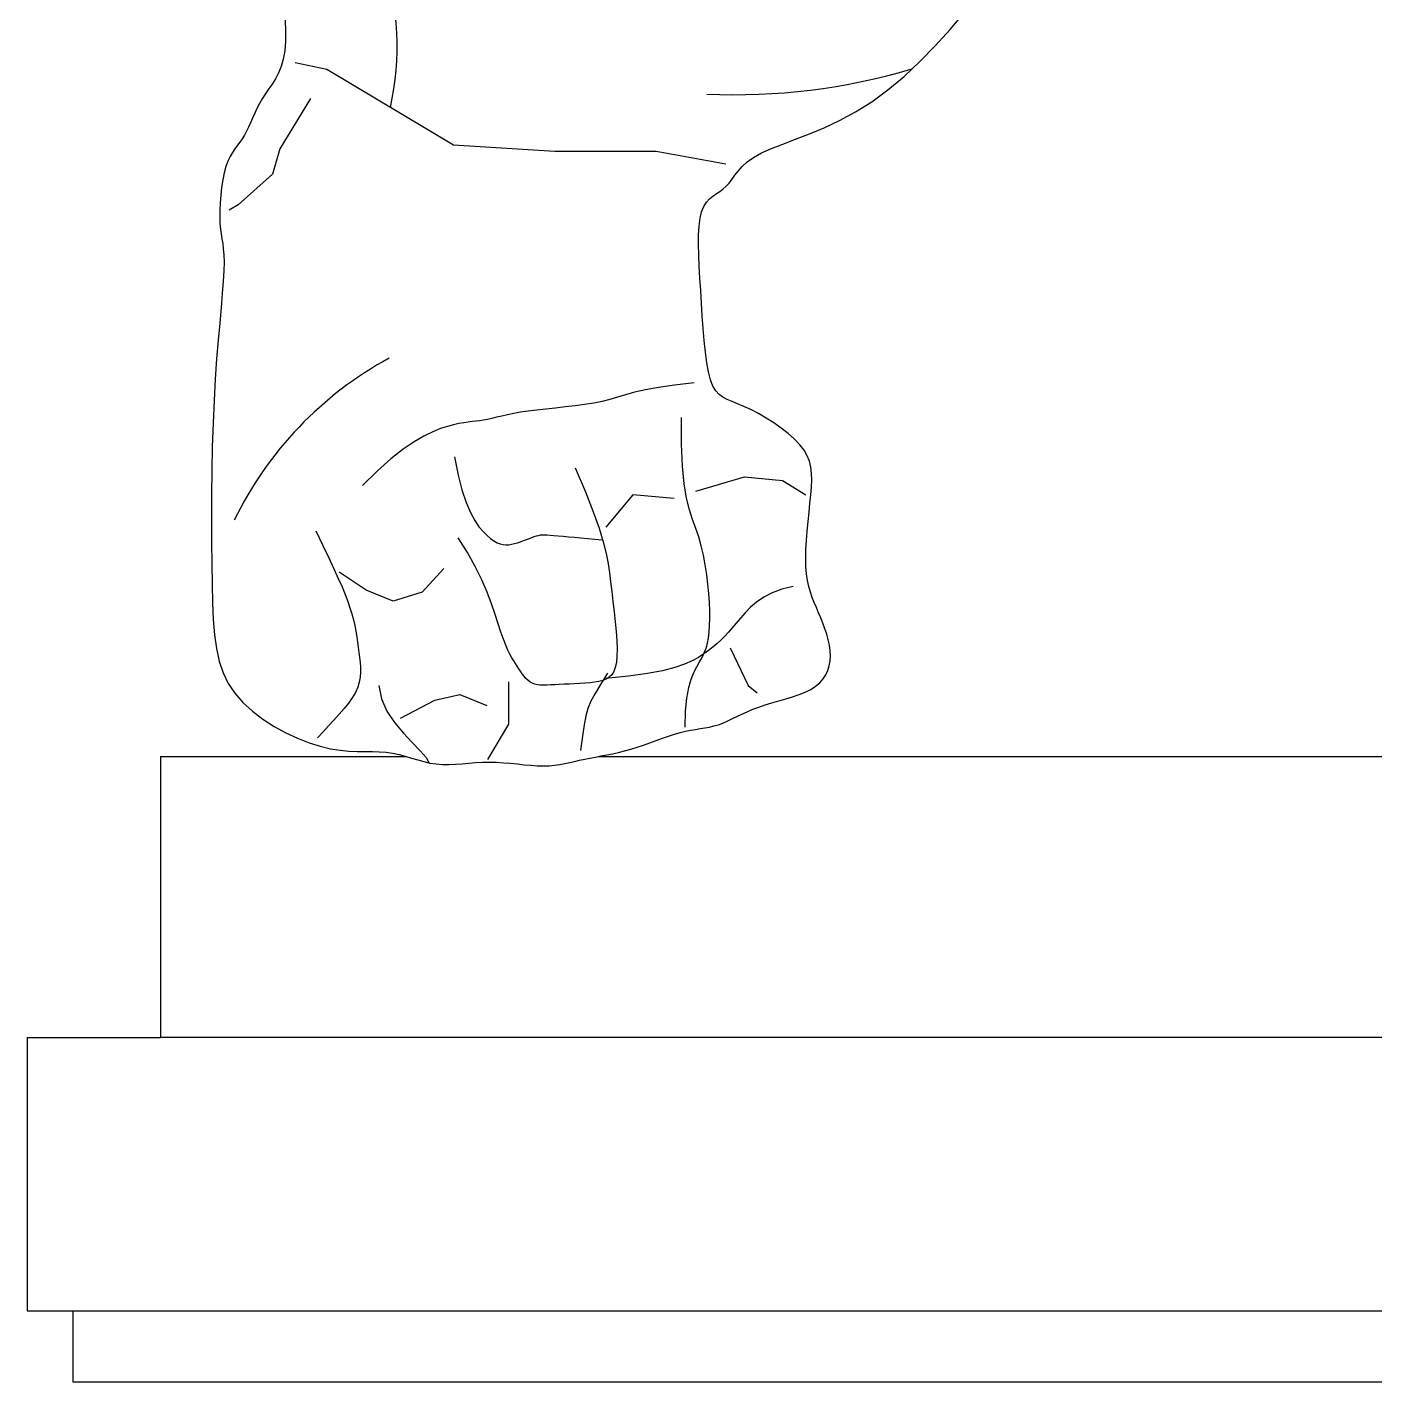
# Model space of a CAD drawing. Extents: x 477 to 1072, y 2734 to 3432.
# Drawn here: x 476.9 to 710.2, y 2734.3 to 2968.8 of the extents above; entities that cross this region are included whole.
import ezdxf

# ---------------------------------------------------------------- set-up
doc = ezdxf.new("R2010")
doc.units = 0
doc.header["$LTSCALE"] = 10
doc.header["$MEASUREMENT"] = 0
for name, color, linetype in [('3', 3, 'CONTINUOUS'), ('4', 4, 'CONTINUOUS'), ('7', 7, 'CONTINUOUS')]:
    doc.layers.add(name, color=color, linetype=linetype)

msp = doc.modelspace()

# ---------------------------------------------------------------- linework, layer by layer
at = {"layer": '3'}
for points in [[(525.89, 2956.45), (520.59, 2947.72), (519.34, 2943.36), (513.41, 2938.07), (511.85, 2937.13)], [(592.63, 2888.49), (601.05, 2890.98), (607.6, 2890.36), (611.65, 2887.86)], [(588.88, 2887.24), (581.71, 2887.86), (577.03, 2882.26)], [(548.97, 2875.09), (545.22, 2871.04), (540.23, 2869.48), (535.56, 2871.35), (530.88, 2874.47)], [(609.47, 2871.97), (607.51, 2871.53), (605.83, 2870.91), (604.38, 2870.16), (603.15, 2869.31), (602.09, 2868.4), (601.17, 2867.46), (600.36, 2866.53), (599.62, 2865.64), (598.92, 2864.82), (598.26, 2864.07), (597.6, 2863.37), (596.94, 2862.72), (596.27, 2862.09), (595.56, 2861.5), (594.8, 2860.91), (593.98, 2860.32), (593.07, 2859.72), (591.99, 2859.12), (590.65, 2858.53), (588.98, 2857.96), (586.86, 2857.42), (584.23, 2856.92), (580.98, 2856.47), (577.03, 2856.08)], [(541.48, 2849.23), (547.41, 2852.35), (551.77, 2853.28), (556.45, 2851.41)]]:
    msp.add_lwpolyline(points, dxfattribs=at)
for centre, radius, start, end in [((599.19, 3065.89), 108.8, 267.5366, 286.4692), ((569.95, 2855.52), 63.72, 118.5274, 153.9649)]:
    msp.add_arc(centre, radius, start, end, dxfattribs=at)
at = {"layer": '4', "color": 2}
for p, q in [((499.94, 2842.59), (542.41, 2842.59)), ((499.94, 2842.59), (499.94, 2793.95)), ((476.85, 2793.95), (476.85, 2746.63)), ((476.85, 2793.95), (499.94, 2793.95)), ((484.75, 2746.63), (484.75, 2734.35)), ((484.75, 2734.35), (1064.53, 2734.35))]:
    msp.add_line(p, q, dxfattribs=at)
at = {"layer": '4'}
for p, q in [((575.77, 2842.59), (1049.34, 2842.59)), ((1049.34, 2793.95), (499.94, 2793.95)), ((476.85, 2746.63), (1072.43, 2746.63))]:
    msp.add_line(p, q, dxfattribs=at)
for points in [[(521.51, 2969.99), (521.6, 2968.11), (521.59, 2966.34), (521.47, 2964.72), (521.21, 2963.28), (520.83, 2962.01), (520.37, 2960.88), (519.83, 2959.86), (519.26, 2958.92), (518.67, 2958.05), (518.09, 2957.22), (517.56, 2956.39), (517.08, 2955.56), (516.65, 2954.71), (516.26, 2953.88), (515.9, 2953.05), (515.55, 2952.25), (515.21, 2951.49), (514.86, 2950.77), (514.49, 2950.1), (514.1, 2949.49), (513.68, 2948.91), (513.25, 2948.35), (512.81, 2947.76), (512.39, 2947.13), (511.98, 2946.42), (511.6, 2945.6), (511.26, 2944.66), (510.96, 2943.57), (510.72, 2942.35), (510.52, 2941.06), (510.37, 2939.73), (510.26, 2938.4), (510.21, 2937.1), (510.2, 2935.89), (510.24, 2934.8), (510.32, 2933.85), (510.44, 2933), (510.57, 2932.18), (510.71, 2931.35), (510.82, 2930.44), (510.91, 2929.39), (510.95, 2928.14), (510.92, 2926.64), (510.82, 2924.82), (510.65, 2922.7), (510.44, 2920.28), (510.2, 2917.58), (509.93, 2914.61), (509.67, 2911.38), (509.43, 2907.9), (509.22, 2904.19), (509.05, 2900.27), (508.92, 2896.19), (508.84, 2892.02), (508.79, 2887.85), (508.77, 2883.73), (508.79, 2879.73), (508.82, 2875.93), (508.88, 2872.4), (508.95, 2869.18), (509.08, 2866.27), (509.29, 2863.63), (509.62, 2861.24), (510.1, 2859.06), (510.77, 2857.07), (511.65, 2855.23), (512.79, 2853.52), (514.2, 2851.91), (515.85, 2850.41), (517.67, 2849.03), (519.62, 2847.78), (521.64, 2846.68), (523.68, 2845.73), (525.68, 2844.94), (527.6, 2844.34), (529.38, 2843.92), (531.03, 2843.65), (532.57, 2843.51), (534, 2843.45), (535.35, 2843.43), (536.62, 2843.43), (537.83, 2843.41), (539, 2843.32), (540.13, 2843.15), (541.24, 2842.91), (542.33, 2842.61), (543.4, 2842.3), (544.47, 2841.98), (545.53, 2841.69), (546.6, 2841.45), (547.68, 2841.28), (548.77, 2841.2), (549.88, 2841.19), (551.01, 2841.24), (552.15, 2841.32), (553.3, 2841.42), (554.48, 2841.52), (555.67, 2841.59), (556.87, 2841.62), (558.09, 2841.59), (559.31, 2841.51), (560.53, 2841.4), (561.74, 2841.28), (562.92, 2841.15), (564.07, 2841.05), (565.18, 2840.97), (566.23, 2840.94), (567.22, 2840.97), (568.16, 2841.05), (569.06, 2841.18), (569.93, 2841.34), (570.79, 2841.53), (571.64, 2841.73), (572.5, 2841.93), (573.38, 2842.13), (574.29, 2842.31), (575.23, 2842.49), (576.19, 2842.67), (577.19, 2842.85), (578.2, 2843.05), (579.24, 2843.28), (580.3, 2843.53), (581.38, 2843.83), (582.47, 2844.17), (583.57, 2844.54), (584.67, 2844.94), (585.76, 2845.34), (586.84, 2845.73), (587.89, 2846.1), (588.91, 2846.44), (589.89, 2846.72), (590.82, 2846.95), (591.71, 2847.12), (592.57, 2847.27), (593.4, 2847.4), (594.2, 2847.53), (594.98, 2847.68), (595.76, 2847.86), (596.52, 2848.08), (597.29, 2848.37), (598.07, 2848.7), (598.87, 2849.08), (599.69, 2849.48), (600.56, 2849.9), (601.48, 2850.33), (602.46, 2850.74), (603.5, 2851.14), (604.62, 2851.51), (605.8, 2851.86), (607, 2852.2), (608.2, 2852.54), (609.38, 2852.9), (610.51, 2853.29), (611.57, 2853.72), (612.52, 2854.2), (613.35, 2854.74), (614.06, 2855.34), (614.65, 2856), (615.12, 2856.71), (615.48, 2857.47), (615.73, 2858.27), (615.88, 2859.11), (615.93, 2859.98), (615.88, 2860.89), (615.75, 2861.82), (615.55, 2862.77), (615.29, 2863.72), (614.98, 2864.68), (614.63, 2865.63), (614.27, 2866.56), (613.88, 2867.46), (613.5, 2868.34), (613.13, 2869.22), (612.78, 2870.1), (612.46, 2871.01), (612.18, 2871.99), (611.95, 2873.04), (611.77, 2874.19), (611.67, 2875.46), (611.65, 2876.86), (611.68, 2878.38), (611.78, 2879.97), (611.91, 2881.6), (612.06, 2883.24), (612.22, 2884.85), (612.38, 2886.41), (612.52, 2887.87), (612.63, 2889.21), (612.68, 2890.44), (612.66, 2891.58), (612.54, 2892.65), (612.3, 2893.66), (611.92, 2894.63), (611.38, 2895.59), (610.65, 2896.54), (609.72, 2897.5), (608.63, 2898.46), (607.42, 2899.4), (606.12, 2900.3), (604.78, 2901.15), (603.45, 2901.92), (602.16, 2902.6), (600.95, 2903.17), (599.86, 2903.63), (598.9, 2904.01), (598.04, 2904.37), (597.29, 2904.77), (596.64, 2905.25), (596.07, 2905.87), (595.58, 2906.69), (595.16, 2907.76), (594.81, 2909.12), (594.51, 2910.73), (594.27, 2912.55), (594.06, 2914.54), (593.88, 2916.65), (593.73, 2918.83), (593.59, 2921.04), (593.46, 2923.23), (593.34, 2925.37), (593.22, 2927.42), (593.14, 2929.36), (593.1, 2931.18), (593.11, 2932.86), (593.2, 2934.38), (593.37, 2935.71), (593.63, 2936.84), (594, 2937.75), (594.46, 2938.48), (594.99, 2939.07), (595.57, 2939.56), (596.17, 2939.98), (596.77, 2940.38), (597.35, 2940.79), (597.89, 2941.26), (598.37, 2941.81), (598.84, 2942.45), (599.35, 2943.15), (599.93, 2943.89), (600.64, 2944.67), (601.52, 2945.47), (602.63, 2946.26), (604.01, 2947.04), (605.7, 2947.8), (607.66, 2948.56), (609.86, 2949.39), (612.27, 2950.31), (614.83, 2951.38), (617.51, 2952.63), (620.27, 2954.12), (623.07, 2955.88), (625.88, 2957.94), (628.66, 2960.28), (631.4, 2962.83), (634.07, 2965.55), (636.66, 2968.39), (639.13, 2971.3)], [(597.84, 2945.06), (585.78, 2947.25), (568.23, 2947.25), (550.69, 2948.35), (528.76, 2961.49), (523.28, 2962.59)], [(590.76, 2847.67), (590.84, 2850.43), (591.07, 2852.68), (591.41, 2854.5), (591.83, 2855.95), (592.3, 2857.13), (592.8, 2858.1), (593.28, 2858.94), (593.72, 2859.72), (594.09, 2860.51), (594.4, 2861.34), (594.64, 2862.21), (594.82, 2863.14), (594.94, 2864.15), (595.01, 2865.25), (595.04, 2866.45), (595.02, 2867.77), (594.96, 2869.21), (594.86, 2870.76), (594.71, 2872.38), (594.51, 2874.04), (594.25, 2875.72), (593.94, 2877.39), (593.56, 2879.01), (593.12, 2880.57), (592.61, 2882.05), (592.07, 2883.57), (591.53, 2885.27), (591.03, 2887.28), (590.61, 2889.75), (590.29, 2892.81), (590.12, 2896.6), (590.13, 2901.26)], [(571.73, 2892.54), (573.5, 2888.38), (574.85, 2884.93), (575.87, 2882.09), (576.59, 2879.73), (577.09, 2877.73), (577.43, 2875.99), (577.67, 2874.38), (577.87, 2872.78), (578.07, 2871.11), (578.28, 2869.38), (578.48, 2867.63), (578.67, 2865.9), (578.82, 2864.22), (578.93, 2862.64), (578.98, 2861.2), (578.96, 2859.93), (578.86, 2858.86), (578.67, 2857.99), (578.41, 2857.29), (578.06, 2856.73), (577.63, 2856.31), (577.12, 2855.98), (576.52, 2855.74), (575.84, 2855.57), (575.08, 2855.43), (574.26, 2855.32), (573.38, 2855.25), (572.49, 2855.19), (571.58, 2855.15), (570.68, 2855.11), (569.81, 2855.08), (568.98, 2855.05), (568.21, 2855), (567.5, 2854.96), (566.85, 2854.93), (566.25, 2854.92), (565.7, 2854.93), (565.19, 2854.99), (564.73, 2855.09), (564.3, 2855.25), (563.91, 2855.48), (563.54, 2855.77), (563.2, 2856.1), (562.88, 2856.48), (562.58, 2856.89), (562.28, 2857.32), (561.99, 2857.76), (561.7, 2858.21), (561.41, 2858.66), (561.1, 2859.14), (560.79, 2859.66), (560.45, 2860.27), (560.1, 2860.99), (559.73, 2861.84), (559.33, 2862.86), (558.89, 2864.08), (558.42, 2865.51), (557.89, 2867.16), (557.25, 2868.99), (556.48, 2870.99), (555.55, 2873.15), (554.43, 2875.44), (553.08, 2877.86), (551.46, 2880.39)]]:
    msp.add_lwpolyline(points, dxfattribs=at)
at = {"layer": '7'}
for points in [[(592.31, 2907.22), (588.92, 2906.85), (586.14, 2906.45), (583.88, 2906.03), (582.02, 2905.6), (580.45, 2905.17), (579.07, 2904.76), (577.76, 2904.37), (576.41, 2904.03), (574.94, 2903.73), (573.36, 2903.48), (571.71, 2903.25), (570.02, 2903.06), (568.33, 2902.88), (566.67, 2902.7), (565.09, 2902.53), (563.62, 2902.34), (562.29, 2902.14), (561.09, 2901.92), (560.01, 2901.7), (559.03, 2901.48), (558.14, 2901.28), (557.33, 2901.08), (556.58, 2900.92), (555.88, 2900.78), (555.21, 2900.68), (554.55, 2900.6), (553.88, 2900.53), (553.18, 2900.45), (552.43, 2900.34), (551.6, 2900.19), (550.67, 2899.98), (549.61, 2899.69), (548.42, 2899.31), (547.07, 2898.77), (545.55, 2898.04), (543.84, 2897.05), (541.94, 2895.75), (539.83, 2894.09), (537.5, 2892.01), (534.93, 2889.46)], [(550.84, 2894.41), (551.46, 2891.29), (552.13, 2888.7), (552.85, 2886.56), (553.59, 2884.82), (554.34, 2883.44), (555.08, 2882.35), (555.8, 2881.5), (556.48, 2880.83), (557.1, 2880.3), (557.68, 2879.88), (558.23, 2879.58), (558.74, 2879.37), (559.24, 2879.25), (559.73, 2879.2), (560.22, 2879.22), (560.71, 2879.3), (561.23, 2879.41), (561.75, 2879.57), (562.28, 2879.74), (562.81, 2879.93), (563.31, 2880.13), (563.8, 2880.32), (564.25, 2880.49), (564.66, 2880.65), (565.03, 2880.77), (565.37, 2880.85), (565.71, 2880.91), (566.06, 2880.95), (566.45, 2880.95), (566.89, 2880.94), (567.42, 2880.9), (568.04, 2880.85), (568.78, 2880.79), (569.63, 2880.71), (570.59, 2880.62), (571.62, 2880.52), (572.73, 2880.42), (573.91, 2880.31), (575.14, 2880.19), (576.41, 2880.08)], [(526.82, 2881.63), (528.03, 2879.12), (529.07, 2876.93), (529.96, 2875.03), (530.72, 2873.37), (531.37, 2871.91), (531.91, 2870.6), (532.37, 2869.42), (532.75, 2868.31), (533.07, 2867.25), (533.34, 2866.22), (533.57, 2865.22), (533.76, 2864.25), (533.93, 2863.31), (534.07, 2862.39), (534.19, 2861.49), (534.31, 2860.6), (534.42, 2859.73), (534.52, 2858.87), (534.58, 2858.02), (534.58, 2857.17), (534.51, 2856.31), (534.35, 2855.44), (534.08, 2854.57), (533.69, 2853.67), (533.15, 2852.75), (532.49, 2851.82), (531.72, 2850.86), (530.88, 2849.88), (529.98, 2848.89), (529.04, 2847.88), (528.08, 2846.85), (527.14, 2845.8)], [(598.55, 2861.38), (601.67, 2854.84), (603.23, 2853.59)], [(577.35, 2857.02), (576.11, 2855.05), (575.17, 2853.48), (574.47, 2852.15), (573.95, 2850.9), (573.57, 2849.59), (573.27, 2848.04), (572.98, 2846.1), (572.67, 2843.62)], [(537.74, 2854.84), (538.18, 2852.56), (539.15, 2850.42), (540.48, 2848.44), (541.99, 2846.62), (543.52, 2845), (544.89, 2843.58), (545.93, 2842.39), (546.47, 2841.44)], [(556.59, 2842.07), (560.25, 2848.16), (560.25, 2855.47)]]:
    msp.add_lwpolyline(points, dxfattribs=at)
msp.add_arc((491.52, 2965.62), 49.39, 347.4842, 47.2058, dxfattribs=at)

doc.saveas('drawing.dxf')
